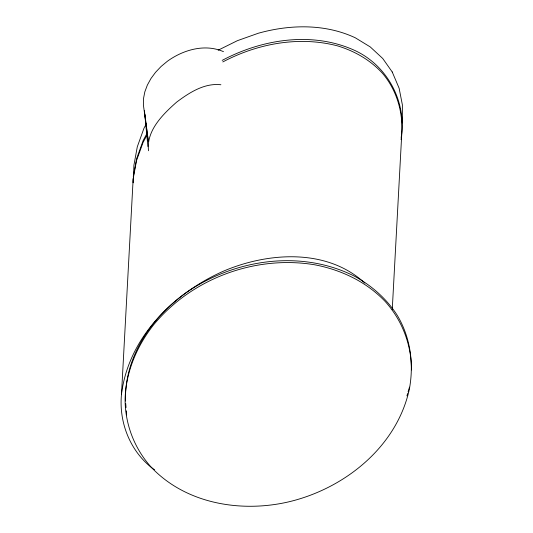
<?xml version="1.0" encoding="UTF-8"?>
<svg xmlns="http://www.w3.org/2000/svg" width="533" height="533" viewBox="0 0 533 533"><rect width="100%" height="100%" fill="white"/><g stroke="black" fill="none" stroke-linecap="round" stroke-linejoin="round"><path stroke-width="0.8" d="M146.935 135.242L143.084 142.384L136.515 160.62L133.17 178.782L121.504 394.16C118.679 422.442 130.239 451.651 153.171 468.853L154.59 469.72M133.163 182.786L133.17 178.782M133.263 182.466L133.903 165.317L137.301 146.788L143.983 128.213L146.289 123.936M392.255 309.493L401.629 136.361C403.594 113.749 397.245 90.523 382.354 73.161C370.395 60.109 354.811 51.181 337.982 45.998C299.393 35.738 257.692 43.473 222.807 61.941M402.355 122.896L402.382 104.888L399.117 88.212L392.235 71.982M148.507 150.752C146.135 130.685 162.798 114.362 176.61 102.156C189.222 92.675 204.432 82.835 220.895 84.747M133.277 176.856L136.621 158.701L143.19 140.465L146.655 134.036M121.504 394.16C128.493 337.416 173.938 292.67 224.546 270.697C268.912 252.122 327.229 248.331 364.792 283.076M401.149 137.594C406.919 102.209 387.638 65.839 355.158 50.622C312.724 31.107 262.336 39.009 222.168 60.389M401.049 139.519L401.629 136.361M406.939 395.879L407.632 393.507M408.091 391.922L409.477 387.165M218.15 50.195L237.425 40.661L258.345 33.233C290.005 24.391 325.05 23.612 355.311 37.803L370.242 46.917L382.734 58.49L392.428 72.255M223.487 51.668C204.912 43.433 183.139 49.849 167.369 61.262L161.066 66.492L155.529 72.335L150.979 78.491L147.348 85.093L144.829 91.843L143.504 98.565L143.384 104.901L148.381 141.705L144.869 114.122M144.663 112.503L144.456 110.877L147.927 146.528M411.429 369.955C411.576 344.791 402.082 320.153 385.199 301.505C366.404 281.73 340.92 269.671 314.303 264.721C255.1 255.027 191.72 278.532 153.557 324.903C136.934 346.03 125.921 371.801 125.102 398.884C124.955 424.048 134.449 448.686 151.339 467.334C186.03 503.912 241.183 512.933 288.799 501.826C344.578 488.601 396.845 446.894 409.371 389.09C414.074 363.693 410.443 336.783 396.785 314.603C386.105 298.247 371.175 285.255 354.045 275.974C300.465 249.217 233.914 259.271 185.751 292.977C151.292 317.655 124.209 357.403 125.528 401.043M125.715 403.488L126.035 407.572M126.294 410.836L126.614 414.921"/></g></svg>
